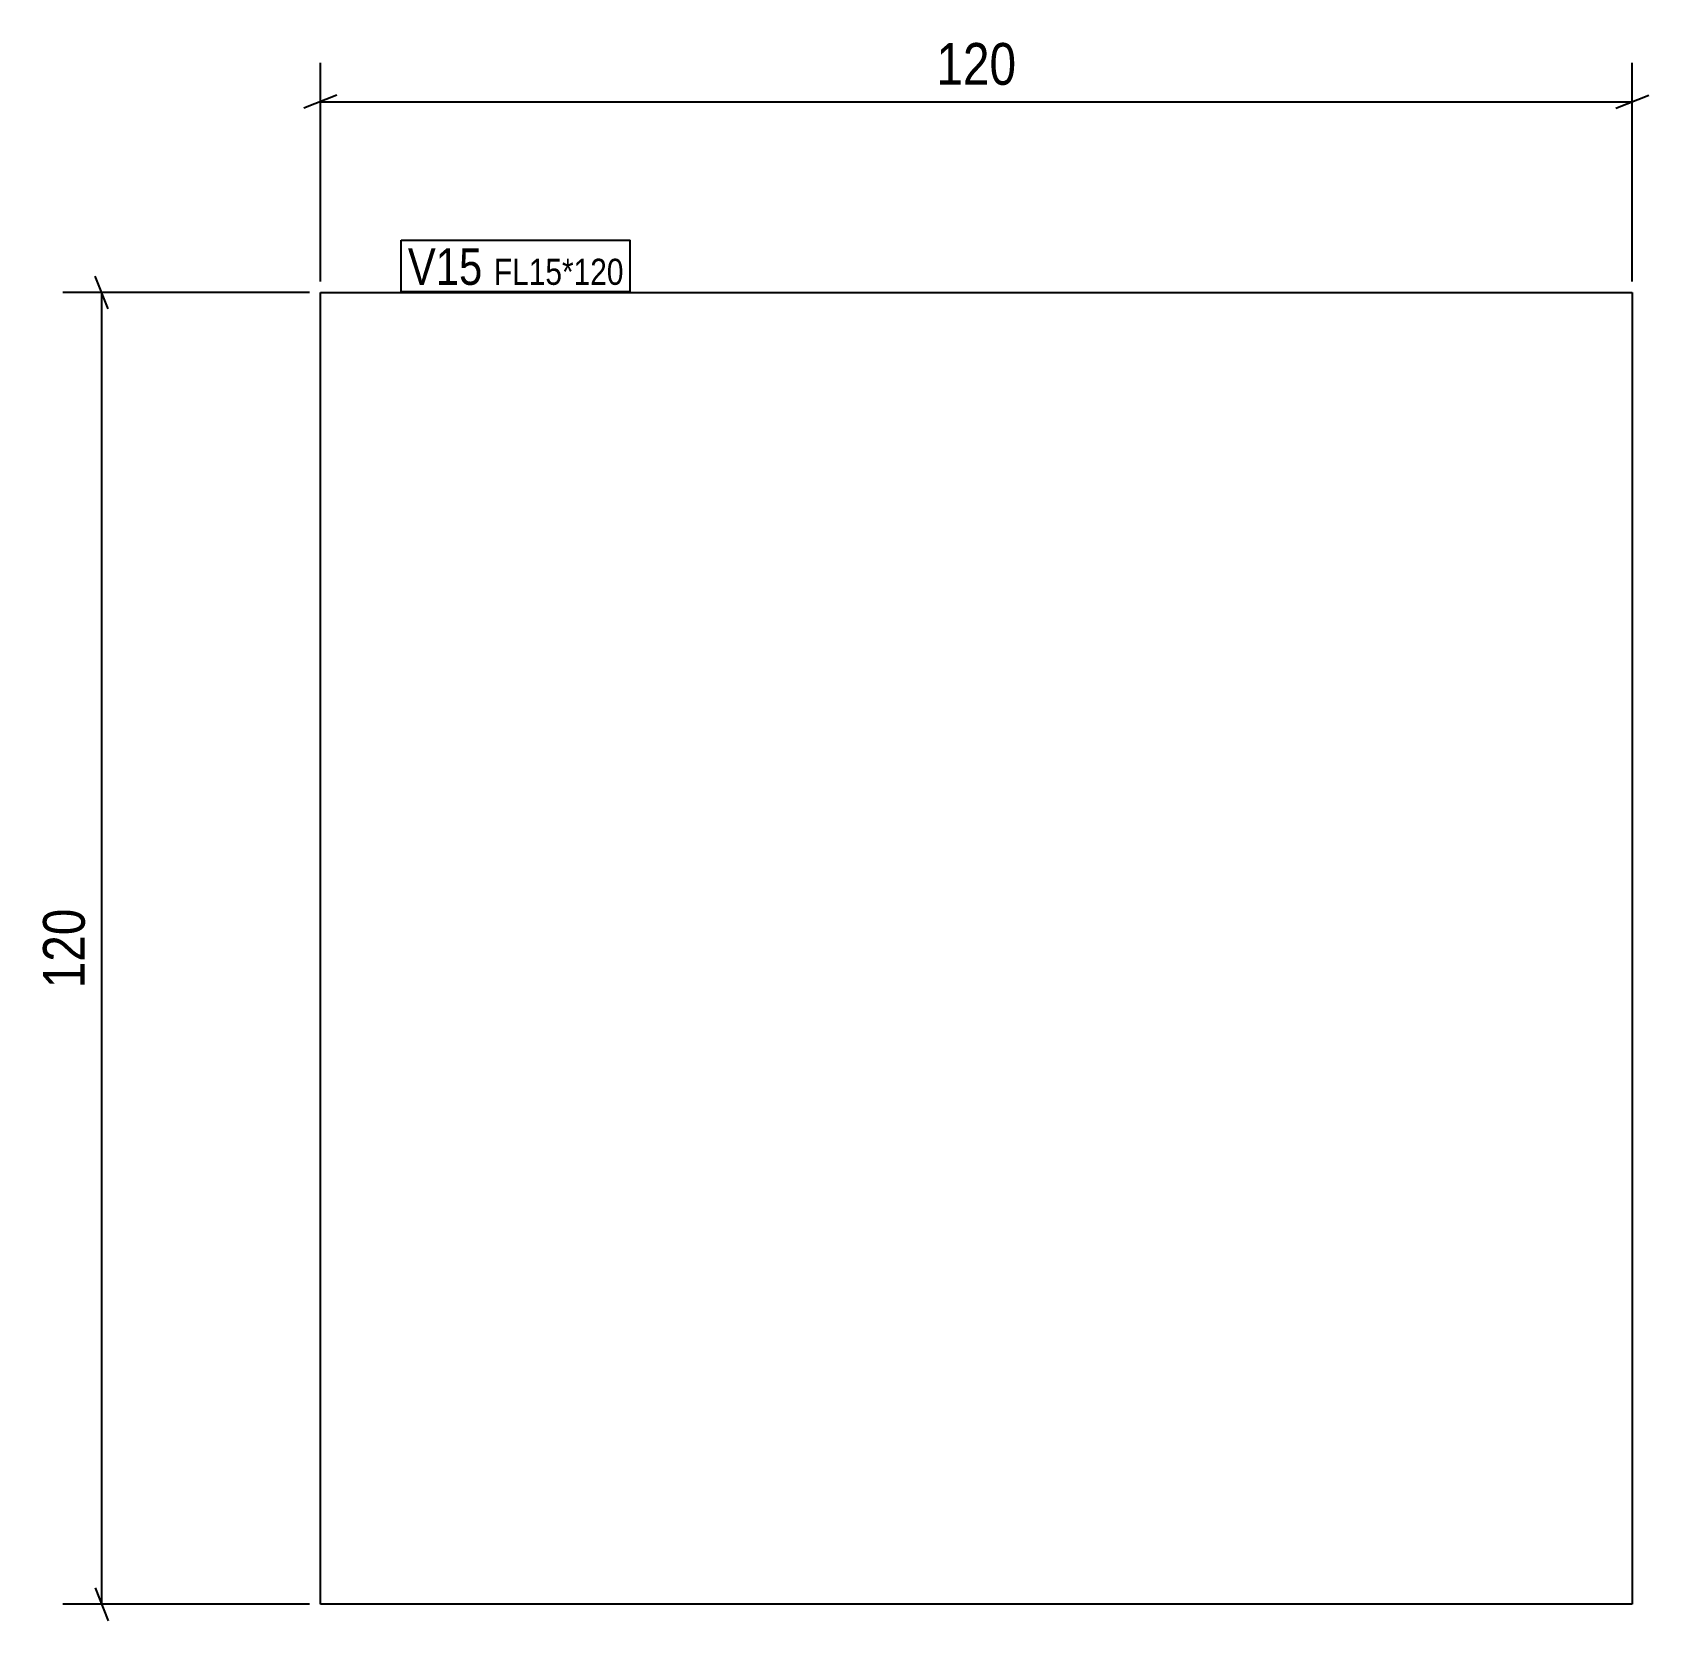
# Model space of a CAD drawing. Header units: millimetres. Extents: x 2 to 150, y 3 to 148.
import ezdxf

# ---------------------------------------------------------------- set-up
doc = ezdxf.new("R2010")
doc.units = ezdxf.units.MM
for name, color, linetype in [('MÅLSÆTNING', 7, 'Continuous'), ('STÅL', 7, 'Continuous'), ('TEKST', 7, 'Continuous')]:
    doc.layers.add(name, color=color, linetype=linetype)
doc.styles.add('Arial Narrow', font='ARIALN.TTF', dxfattribs={"height": 0.2})

msp = doc.modelspace()

# ---------------------------------------------------------------- linework, layer by layer
at = {"layer": 'MÅLSÆTNING', "color": 7, "linetype": 'Continuous'}
for p, q in [((28.55, 125.5), (28.55, 145.5)), ((148.55, 125.5), (148.55, 145.5)), ((30.05, 142.55), (27.05, 141.35)), ((28.55, 141.95), (148.55, 141.95)), ((147.05, 141.35), (150.05, 142.55)), ((9.15, 123), (7.95, 126)), ((27.55, 124.5), (5, 124.5)), ((8.55, 4.5), (8.55, 124.5)), ((7.95, 6), (9.15, 3)), ((27.55, 4.5), (5, 4.5))]:
    msp.add_line(p, q, dxfattribs=at)
at = {"layer": 'STÅL', "color": 2, "linetype": 'Continuous'}
for p, q in [((28.55, 124.5), (148.55, 124.5)), ((28.55, 4.5), (28.55, 124.5)), ((148.55, 124.5), (148.55, 4.5)), ((148.55, 4.5), (28.55, 4.5))]:
    msp.add_line(p, q, dxfattribs=at)

# ---------------------------------------------------------------- wipeouts: each hides what was drawn before it
at = {"color": 0}
for points in [[(93.01, 142.7), (93.01, 148.3), (84.09, 148.3), (84.09, 142.7)], [(7.8, 68.96), (2.2, 68.96), (2.2, 60.04), (7.8, 60.04)]]:
    msp.add_wipeout(points, dxfattribs=at).dxf.layer = 'MÅLSÆTNING'

# ---------------------------------------------------------------- next in the draw order: texts
at = {"layer": 'MÅLSÆTNING', "color": 3, "style": 'Arial Narrow'}
msp.add_text('120', height=3.818, dxfattribs=at).set_placement((84.89, 143.5))
msp.add_text('120', height=3.818, rotation=90.0002, dxfattribs=at).set_placement((7, 60.84))

# ---------------------------------------------------------------- next in the draw order: wipeouts: each hides what was drawn before it
at = {"color": 0}
for points in [[(43.37, 125.2), (43.37, 128.7), (36.55, 128.7), (36.55, 125.2)], [(56.3, 125.2), (56.3, 127.7), (44.42, 127.7), (44.42, 125.2)]]:
    msp.add_wipeout(points, dxfattribs=at).dxf.layer = 'TEKST'

# ---------------------------------------------------------------- next in the draw order: wipeouts: each hides what was drawn before it
for points in [[(43.37, 125.2), (43.37, 128.7), (36.55, 128.7), (36.55, 125.2)], [(56.3, 125.2), (56.3, 127.7), (44.42, 127.7), (44.42, 125.2)]]:
    msp.add_wipeout(points, dxfattribs=at).dxf.layer = 'TEKST'

# ---------------------------------------------------------------- next in the draw order: linework, layer by layer
at = {"layer": 'TEKST', "color": 7, "linetype": 'Continuous'}
for p, q in [((35.95, 129.3), (56.9, 129.3)), ((35.95, 124.6), (35.95, 129.3)), ((56.9, 124.6), (56.9, 129.3)), ((35.95, 124.6), (56.9, 124.6))]:
    msp.add_line(p, q, dxfattribs=at)

# ---------------------------------------------------------------- next in the draw order: texts
at = {"layer": 'TEKST', "color": 3, "style": 'Arial Narrow'}
for s, height, p in [('V15', 3.34, (36.55, 125.2)), ('FL15*120', 2.386, (44.42, 125.2))]:
    msp.add_text(s, height=height, dxfattribs=at).set_placement(p)

doc.saveas('drawing.dxf')
